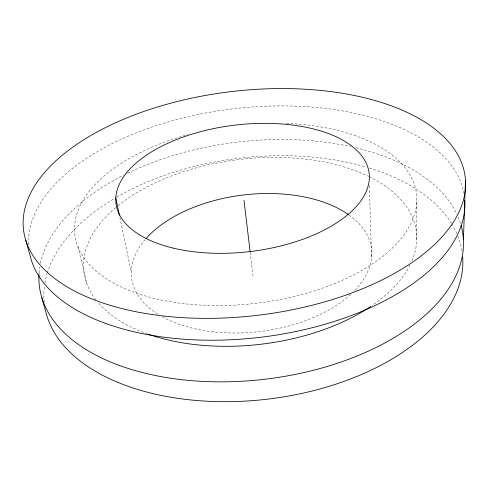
<?xml version="1.0" encoding="UTF-8"?>
<svg xmlns="http://www.w3.org/2000/svg" width="490" height="490" viewBox="0 0 490 490"><rect width="100%" height="100%" fill="white"/><g stroke="black" fill="none" stroke-linecap="round" stroke-linejoin="round"><path stroke-width="0.37" stroke-dasharray="2.45 1.84" d="M416.763 239.298L416.825 200.594M77.934 246.819L87.134 284.641M119.866 217.413L131.271 272.079M250.2 252.332L253.079 276.434M369.344 185.875L371.579 257.281M286.411 123.364A172.051 89.572 -6.8 0 1 389.875 250.353A172.051 89.572 -6.8 0 1 111.849 282.075A172.051 89.572 -6.8 0 1 187.835 134.615M28.592 244.651A219.3 115.046 -6.8 0 1 233.412 108.792A219.3 115.046 -6.8 0 1 463.846 193.066M39.071 272.961A213.346 119.37 -6.8 0 1 39.764 267.007M40.437 263.387A213.346 119.37 -6.8 0 1 123.443 175.291M127.559 173.246A213.346 119.37 -6.8 0 1 350.779 146.608M355.899 147.772A213.346 119.37 -6.8 0 1 456.925 214.246M458.156 217.015A213.346 119.37 -6.8 0 1 460.698 224.132M348.905 214.926A120.822 68.765 -6.8 0 1 354.154 291.011M350.62 294.435A120.822 68.765 -6.8 0 1 161.78 316.473M157.798 314.09A120.822 68.765 -6.8 0 1 145.046 239.696M44.192 302.269A210.486 121.293 -6.8 0 1 44.529 285.462M44.866 283.232A210.486 121.293 -6.8 0 1 47.083 273.726M47.303 272.997A210.486 121.293 -6.8 0 1 114.317 198.554M116.865 197.06A210.486 121.293 -6.8 0 1 366.514 167.157M369.485 168.052A210.486 121.293 -6.8 0 1 451.419 223.293M451.811 223.924A210.486 121.293 -6.8 0 1 457.587 235.365M457.874 236.082A210.486 121.293 -6.8 0 1 461.941 250.849M369.203 176.688A167.445 93.014 -6.8 0 1 412.072 260.613M410.032 265.053A167.445 93.014 -6.8 0 1 372.143 305.503M147.496 333.917A167.445 93.014 -6.8 0 1 98.319 302.851M95.838 299.813A167.445 93.014 -6.8 0 1 115.756 207.638M118.096 205.696A167.445 93.014 -6.8 0 1 368.541 176.363"/><path stroke-width="0.73" d="M463.411 239.733L465.5 180.277A222.411 112.633 -6.8 0 0 127.67 117.576A222.411 112.633 -6.8 0 0 139.938 312.504A222.411 112.633 -6.8 0 0 465.5 180.277M25.725 240.094L31.262 259.878A219.3 115.046 -6.8 0 0 267.387 336.403A219.3 115.046 -6.8 0 0 464.783 200.655M41.87 297.804L46.96 315.989A210.486 121.293 -6.8 0 0 275.796 398.076A210.486 121.293 -6.8 0 0 462.658 256.95M115.799 197.942L119.395 215.165M244.002 200.373L250.108 251.578M461.115 225.584A213.346 119.37 -6.8 0 1 263.357 379.425A213.346 119.37 -6.8 0 1 39.016 273.714M146.087 238.495A120.822 68.765 -6.8 0 1 348.274 214.479M370.844 306.385A167.445 93.014 -6.8 0 1 148.219 334.174M173.203 248.105A127.48 63.675 -6.8 0 0 369.178 180.559A127.48 63.675 -6.8 0 0 185.312 136.324A127.48 63.675 -6.8 0 0 173.203 248.105"/></g></svg>
